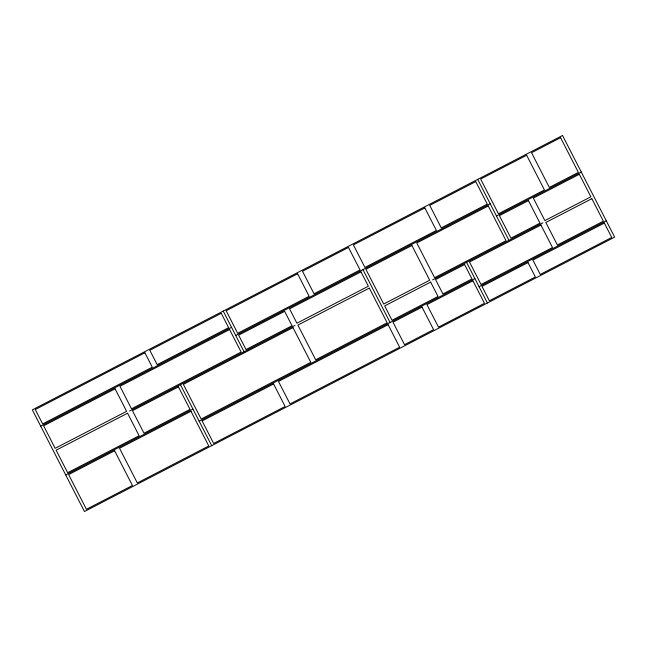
<?xml version="1.0" encoding="UTF-8"?>
<svg xmlns="http://www.w3.org/2000/svg" width="647" height="647" viewBox="0 0 647 647"><rect width="100%" height="100%" fill="white"/><g stroke="black" fill="none" stroke-linecap="round" stroke-linejoin="round"><path stroke-width="0.97" d="M40.688 426.13L231.553 327.35M235.726 335.486L490.216 203.781M496.475 215.977L581.305 172.078M129.537 411.015L294.959 325.409M432.633 279.884L542.906 222.819M65.695 474.922L192.943 409.066M199.195 421.27L474.898 278.59M479.063 286.726L606.312 220.87M477.712 179.389L508.979 240.377M466.56 262.326L487.401 302.99M362.975 269.629L390.068 322.489M223.223 311.086L244.065 351.75M180.44 384.674L211.698 445.662M562.542 135.482L32.35 409.866L84.458 511.518L614.65 237.134L562.542 135.482M144.904 352.801L35.278 409.535L42.653 423.922L152.28 367.189L144.904 352.801M221.258 313.294L149.797 350.27L157.172 364.657L228.626 327.681L221.258 313.294M297.604 273.778L226.151 310.762L237.692 333.278L309.145 296.302L297.604 273.778M348.498 247.437L302.497 271.247L314.038 293.77L360.047 269.961L348.498 247.437M424.853 207.93L353.391 244.906L364.94 267.429L436.393 230.453L424.853 207.93M475.747 181.589L429.745 205.398L441.286 227.914L487.288 204.112L475.747 181.589M526.65 155.248L480.64 179.057L498.441 213.777L544.442 189.967L526.65 155.248M560.577 137.69L531.543 152.716L549.335 187.436L578.378 172.409L560.577 137.69M115.069 388.823L43.616 425.799L55.157 448.322L126.61 411.338L115.069 388.823M229.588 329.558L119.962 386.291L131.503 408.807L241.137 352.073L229.588 329.558M284.656 311.344L238.654 335.154L246.03 349.542L292.032 325.732L284.656 311.344M361.01 271.837L289.549 308.813L296.924 323.201L368.378 286.225L361.01 271.837M411.904 245.496L365.903 269.306L383.695 304.025L429.697 280.216L411.904 245.496M488.25 205.989L416.797 242.965L434.598 277.684L506.051 240.708L488.25 205.989M528.437 200.627L499.403 215.653L510.944 238.169L539.978 223.142L528.437 200.627M579.34 174.286L533.33 198.095L544.879 220.611L590.881 196.801L579.34 174.286M127.572 413.215L56.119 450.199L67.66 472.714L139.121 435.738L127.572 413.215M178.475 386.874L132.465 410.683L144.014 433.207L190.016 409.397L178.475 386.874M292.994 327.608L183.368 384.342L201.16 419.062L310.795 362.328L292.994 327.608M369.34 288.101L297.887 325.077L315.687 359.797L387.141 322.821L369.34 288.101M430.659 282.092L384.658 305.902L392.033 320.289L438.035 296.48L430.659 282.092M464.595 264.534L435.56 279.561L442.928 293.948L471.97 278.922L464.595 264.534M540.941 225.019L469.487 262.003L481.036 284.518L552.489 247.542L540.941 225.019M591.843 198.678L545.833 222.487L557.382 245.011L603.384 221.201L591.843 198.678M114.632 450.781L68.622 474.591L86.423 509.31L132.425 485.501L114.632 450.781M190.978 411.274L119.525 448.25L137.318 482.969L208.771 445.993L190.978 411.274M273.576 383.962L202.123 420.938L213.672 443.462L285.125 406.486L273.576 383.962M388.103 324.697L278.469 381.431L290.018 403.946L399.644 347.221L388.103 324.697M422.03 307.139L392.996 322.166L404.537 344.681L433.579 329.655L422.03 307.139M472.933 280.798L426.931 304.608L438.472 327.123L484.474 303.314L472.933 280.798M528.001 262.585L481.991 286.395L489.367 300.782L535.376 276.973L528.001 262.585M604.347 223.078L532.893 260.054L540.269 274.441L611.722 237.465L604.347 223.078"/></g></svg>
